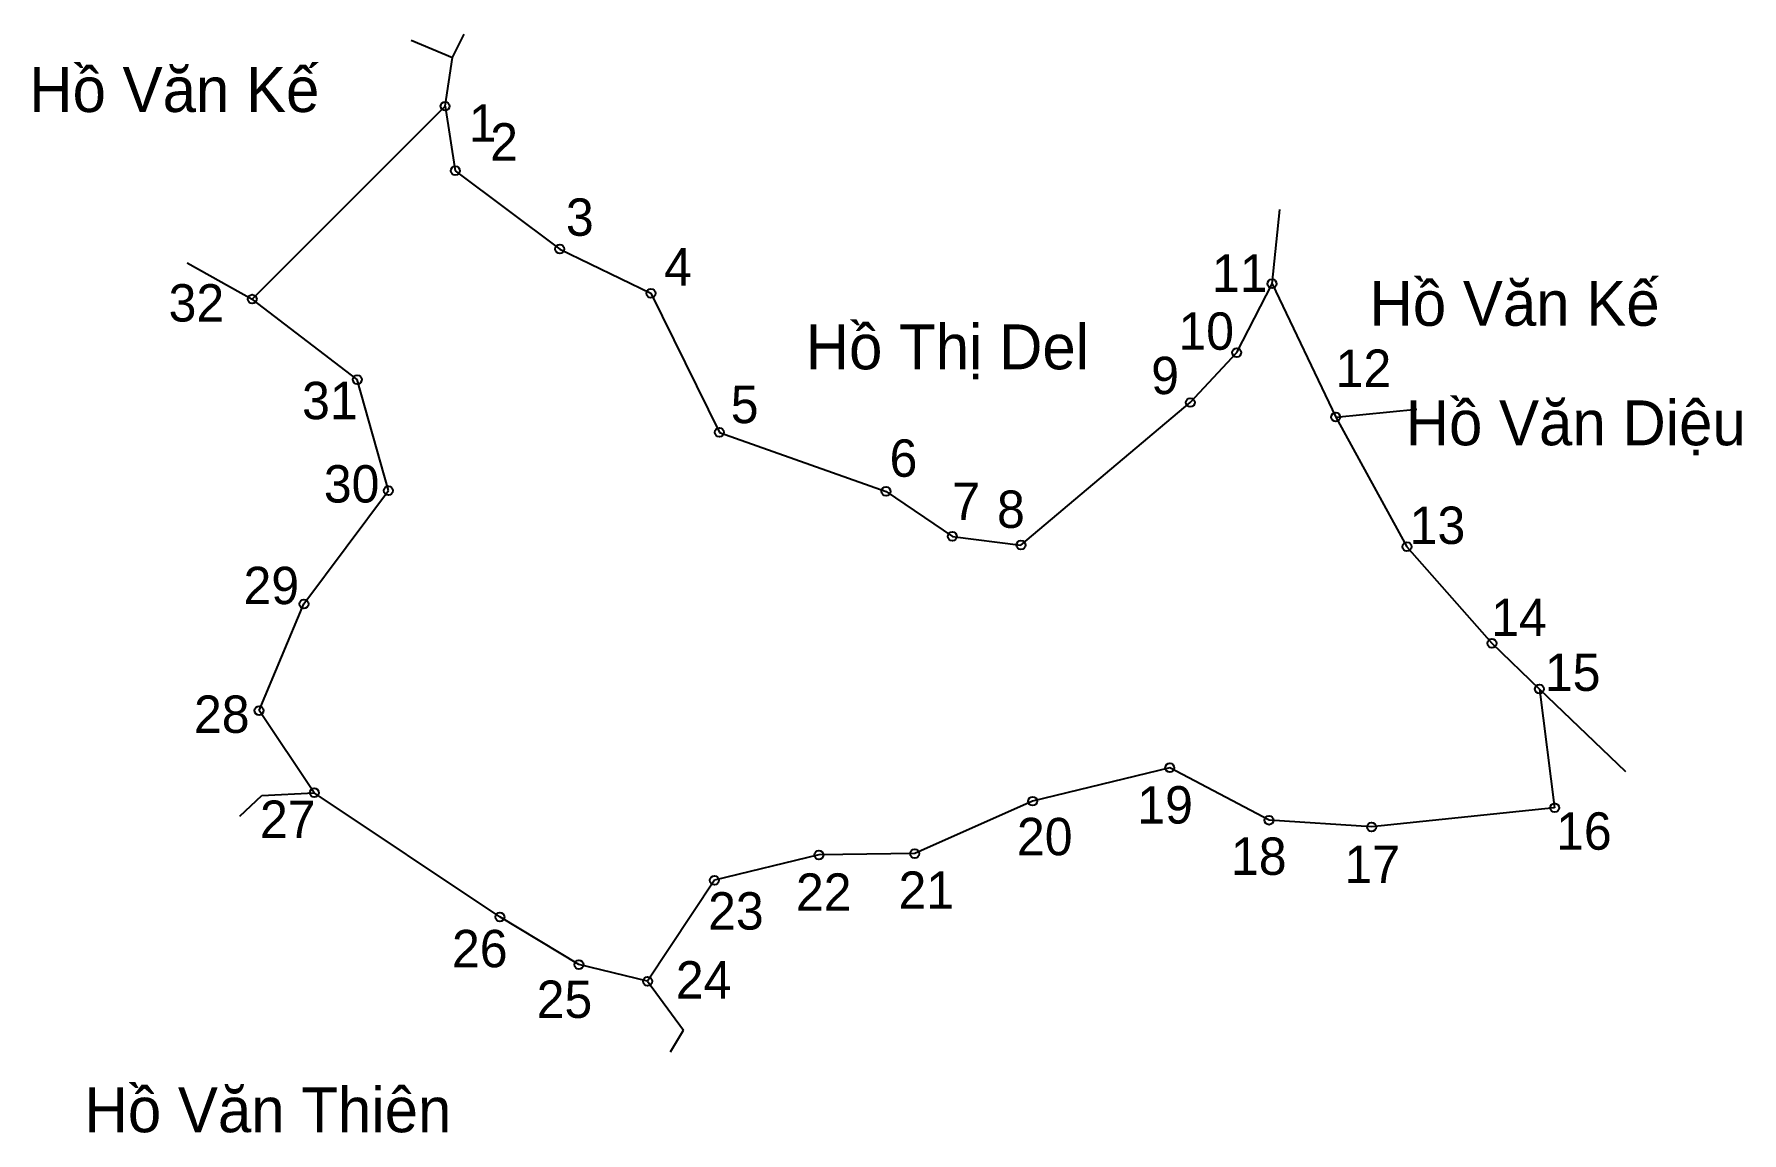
# Model space of a CAD drawing. Extents: x 546502 to 546882, y 1825771 to 1826016.
import ezdxf

# ---------------------------------------------------------------- set-up
doc = ezdxf.new("R2010")
doc.units = 0
for name, color, linetype in [('CanhThua', 7, 'Continuous'), ('MocDinhThua', 7, 'Continuous'), ('RauThua', 7, 'Continuous'), ('SoHieuDinhThua', 7, 'Continuous'), ('TenChuLanCan', 7, 'Continuous')]:
    doc.layers.add(name, color=color, linetype=linetype)

msp = doc.modelspace()

# ---------------------------------------------------------------- linework, layer by layer
at = {"layer": 'CanhThua'}
for p, q in [((546550.33, 1825956.56), (546593.32, 1825999.56)), ((546593.32, 1825999.56), (546595.58, 1825985.16)), ((546595.58, 1825985.16), (546618.86, 1825967.73)), ((546618.86, 1825967.73), (546639.18, 1825957.86)), ((546639.18, 1825957.86), (546654.41, 1825926.87)), ((546769.69, 1825944.66), (546777.54, 1825959.99)), ((546777.54, 1825959.99), (546791.74, 1825930.28)), ((546573.74, 1825938.64), (546550.33, 1825956.56)), ((546759.34, 1825933.53), (546769.69, 1825944.66)), ((546580.67, 1825913.89), (546573.74, 1825938.64)), ((546721.61, 1825901.76), (546759.34, 1825933.53)), ((546791.74, 1825930.28), (546807.6, 1825901.4)), ((546654.41, 1825926.87), (546691.54, 1825913.71)), ((546561.85, 1825888.64), (546580.67, 1825913.89)), ((546691.54, 1825913.71), (546706.33, 1825903.69)), ((546706.33, 1825903.69), (546721.61, 1825901.76)), ((546807.6, 1825901.4), (546826.53, 1825879.88)), ((546551.87, 1825864.89), (546561.85, 1825888.64)), ((546826.53, 1825879.88), (546837.13, 1825869.69)), ((546837.13, 1825869.69), (546840.51, 1825843.22)), ((546564.15, 1825846.57), (546551.87, 1825864.89)), ((546754.77, 1825852.14), (546724.21, 1825844.7)), ((546776.88, 1825840.46), (546754.77, 1825852.14)), ((546605.51, 1825818.89), (546564.15, 1825846.57)), ((546724.21, 1825844.7), (546697.94, 1825833.01)), ((546799.72, 1825838.96), (546776.88, 1825840.46)), ((546840.51, 1825843.22), (546799.72, 1825838.96)), ((546676.58, 1825832.71), (546653.32, 1825827.06)), ((546697.94, 1825833.01), (546676.58, 1825832.71)), ((546653.32, 1825827.06), (546638.41, 1825804.57)), ((546623.12, 1825808.27), (546605.51, 1825818.89)), ((546638.41, 1825804.57), (546623.12, 1825808.27))]:
    msp.add_line(p, q, dxfattribs=at)
at = {"layer": 'MocDinhThua'}
for centre in [(546593.32, 1825999.56), (546595.58, 1825985.16), (546618.86, 1825967.73), (546639.18, 1825957.86), (546777.54, 1825959.99), (546550.33, 1825956.56), (546769.69, 1825944.66), (546573.74, 1825938.64), (546759.34, 1825933.53), (546791.74, 1825930.28), (546654.41, 1825926.87), (546580.67, 1825913.89), (546691.54, 1825913.71), (546706.33, 1825903.69), (546721.61, 1825901.76), (546807.6, 1825901.4), (546561.85, 1825888.64), (546826.53, 1825879.88), (546837.13, 1825869.69), (546551.87, 1825864.89), (546754.77, 1825852.14), (546564.15, 1825846.57), (546724.21, 1825844.7), (546840.51, 1825843.22), (546776.88, 1825840.46), (546799.72, 1825838.96), (546676.58, 1825832.71), (546697.94, 1825833.01), (546653.32, 1825827.06), (546605.51, 1825818.89), (546623.12, 1825808.27), (546638.41, 1825804.57)]:
    msp.add_circle(centre, 1, dxfattribs=at)
at = {"layer": 'RauThua'}
for p, q in [((546594.98, 1826010.38), (546597.57, 1826015.61)), ((546585.72, 1826014.29), (546594.98, 1826010.38)), ((546593.32, 1825999.56), (546594.98, 1826010.38)), ((546593.32, 1825999.56), (546594.98, 1826010.38)), ((546777.54, 1825959.99), (546779.25, 1825976.54)), ((546535.86, 1825964.68), (546550.33, 1825956.56)), ((546791.74, 1825930.28), (546809.77, 1825932.06)), ((546837.13, 1825869.69), (546856.27, 1825851.28)), ((546547.57, 1825841.39), (546552.47, 1825845.93)), ((546552.47, 1825845.93), (546564.15, 1825846.57)), ((546638.41, 1825804.57), (546646.45, 1825793.68)), ((546643.56, 1825788.81), (546646.45, 1825793.68))]:
    msp.add_line(p, q, dxfattribs=at)

# ---------------------------------------------------------------- texts
at = {"layer": 'SoHieuDinhThua'}
for s, height, p in [('1', 8.33, (546598.59, 1825991.63)), ('2', 8.33, (546603.35, 1825987.44)), ('3', 8.33, (546620.23, 1825970.68)), ('4', 8.33, (546642.11, 1825959.6)), ('11', 8.329, (546764.15, 1825958.19)), ('32', 8.329, (546531.7, 1825951.57)), ('10', 8.329, (546756.68, 1825945.28)), ('9', 8.33, (546750.62, 1825935.4)), ('12', 8.329, (546791.72, 1825937)), ('31', 8.329, (546561.44, 1825929.81)), ('5', 8.33, (546656.95, 1825928.93)), ('6', 8.33, (546692.33, 1825916.98)), ('30', 8.329, (546566.29, 1825911.24)), ('7', 8.33, (546706.3, 1825907.32)), ('8', 8.33, (546716.27, 1825905.59)), ('13', 8.329, (546808.21, 1825902.01)), ('29', 8.329, (546548.4, 1825888.6)), ('14', 8.329, (546826.36, 1825881.47)), ('15', 8.329, (546838.33, 1825869.27)), ('28', 8.329, (546537.36, 1825859.92)), ('19', 8.329, (546747.53, 1825839.71)), ('27', 8.329, (546552.06, 1825836.51)), ('20', 8.329, (546720.71, 1825832.65)), ('16', 8.329, (546840.83, 1825833.88)), ('18', 8.329, (546768.4, 1825828.28)), ('17', 8.329, (546793.67, 1825826.47)), ('22', 8.329, (546671.47, 1825820.28)), ('21', 8.329, (546694.33, 1825820.71)), ('23', 8.329, (546651.9, 1825816.08)), ('26', 8.329, (546594.84, 1825807.69)), ('24', 8.329, (546644.71, 1825800.72)), ('25', 8.329, (546613.71, 1825796.4))]:
    msp.add_text(s, height=height, dxfattribs=at).set_placement(p)
at = {"layer": 'TenChuLanCan'}
for s, height, p in [('Hồ Văn Kế', 9.995, (546500.66, 1825998.26)), ('Hồ Văn Kế', 9.995, (546799.26, 1825950.63)), ('Hồ Thị Del', 9.995, (546673.65, 1825940.93)), ('Hồ Văn Diệu', 9.9951, (546807.32, 1825924)), ('Hồ Văn Thiên', 9.9951, (546512.98, 1825770.93))]:
    msp.add_text(s, height=height, dxfattribs=at).set_placement(p)

doc.saveas('drawing.dxf')
